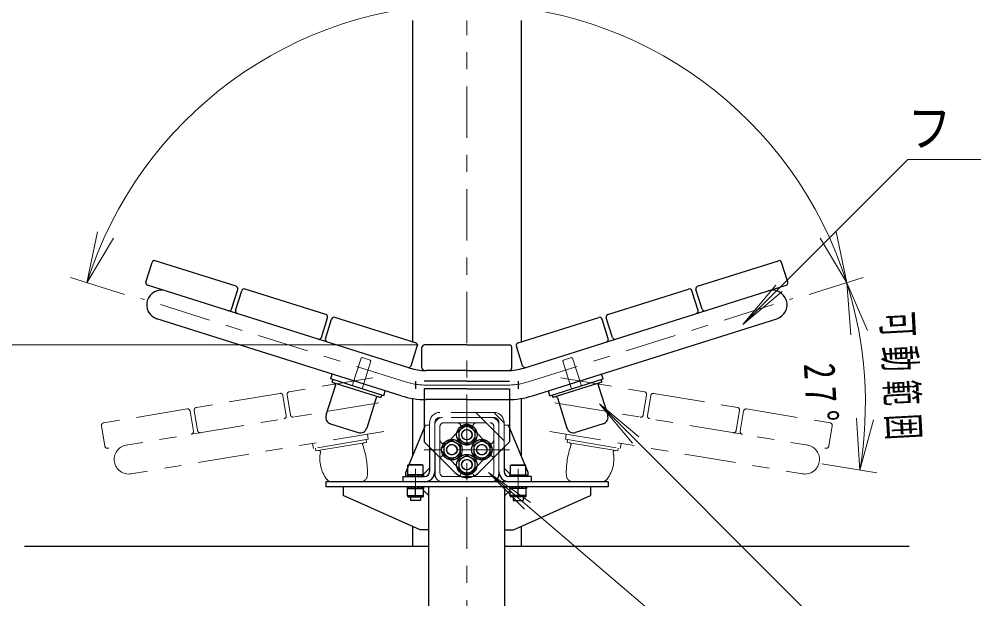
# Model space of a CAD drawing. Units: millimetres on the paper. Extents: x -365 to 0, y -5 to 257.
# Drawn here: x -320.9 to -265.1, y 93.6 to 127.5 of the extents above; entities that cross this region are included whole.
import ezdxf

# ---------------------------------------------------------------- set-up
doc = ezdxf.new("R2010")
doc.units = ezdxf.units.MM
for name, pattern in [('USER1', [4.5, 2.5, -2]), ('USER2', [6, 3, -1, 1, -1]), ('USER3', [8, 3, -1, 1, -1, 1, -1])]:
    doc.linetypes.add(name, pattern=pattern)
doc.layers.add('LY_1', color=7, linetype='Continuous', lineweight=13)
doc.styles.add('ＭＳ ゴシック', font='')
doc.styles.get('ＭＳ ゴシック').set_extended_font_data('MS Gothic')

# ---------------------------------------------------------------- blocks, each defined once
blk = doc.blocks.new('open_arrow')
at = {"color": 0, "linetype": 'Continuous', "lineweight": -2}
blk.add_lwpolyline([(7.5, 1.25), (0, 0), (7.5, -1.25)], dxfattribs=at)

msp = doc.modelspace()

# ---------------------------------------------------------------- linework, layer by layer
at = {"layer": 'LY_1', "lineweight": 25}
for p, q in [((-297.897, 127.366), (-297.897, 108.562)), ((-291.547, 127.366), (-291.547, 108.562)), ((-308.208, 111.852), (-312.929, 113.341)), ((-281.236, 111.852), (-276.516, 113.341)), ((-313.478, 112.098), (-313.117, 113.243)), ((-275.966, 112.098), (-276.327, 113.243)), ((-298.054, 107.078), (-313.38, 111.91)), ((-308.471, 110.52), (-308.11, 111.664)), ((-302.963, 110.199), (-307.684, 111.687)), ((-291.391, 107.078), (-276.064, 111.91)), ((-286.482, 110.199), (-281.761, 111.687)), ((-280.974, 110.52), (-281.334, 111.664)), ((-308.233, 110.445), (-307.872, 111.589)), ((-281.212, 110.445), (-281.573, 111.589)), ((-298.565, 105.457), (-312.842, 109.958)), ((-303.226, 108.866), (-302.865, 110.01)), ((-302.987, 108.791), (-302.626, 109.935)), ((-297.717, 108.545), (-302.438, 110.033)), ((-291.727, 108.545), (-287.006, 110.033)), ((-290.88, 105.457), (-276.602, 109.958)), ((-286.457, 108.791), (-286.818, 109.935)), ((-286.219, 108.866), (-286.58, 110.01)), ((-297.98, 107.212), (-297.619, 108.356)), ((-297.347, 107.082), (-297.347, 108.282)), ((-294.722, 108.432), (-297.197, 108.432)), ((-294.722, 108.432), (-292.247, 108.432)), ((-292.097, 107.082), (-292.097, 108.282)), ((-291.464, 107.212), (-291.825, 108.356)), ((-302.68, 106.44), (-302.59, 106.726)), ((-294.722, 106.932), (-297.107, 106.932)), ((-294.722, 106.932), (-292.338, 106.932)), ((-286.765, 106.44), (-286.855, 106.726)), ((-302.401, 106.079), (-302.954, 104.324)), ((-299.581, 105.462), (-302.68, 106.44)), ((-302.561, 106.402), (-302.609, 106.249)), ((-302.609, 106.249), (-299.748, 105.347)), ((-289.864, 105.462), (-286.765, 106.44)), ((-286.836, 106.249), (-289.697, 105.347)), ((-287.044, 106.079), (-286.491, 104.324)), ((-286.884, 106.402), (-286.836, 106.249)), ((-299.7, 105.5), (-299.748, 105.347)), ((-299.581, 105.462), (-299.49, 105.748)), ((-289.864, 105.462), (-289.954, 105.748)), ((-289.745, 105.5), (-289.697, 105.347)), ((-300.016, 105.327), (-300.57, 103.572)), ((-297.897, 105.297), (-297.897, 101.939)), ((-297.222, 105.234), (-297.222, 102.768)), ((-294.722, 105.232), (-297.107, 105.232)), ((-294.722, 105.232), (-292.338, 105.232)), ((-292.222, 105.234), (-292.222, 102.768)), ((-291.547, 105.297), (-291.547, 101.939)), ((-289.428, 105.327), (-288.875, 103.572)), ((-302.693, 103.822), (-301.071, 103.311)), ((-286.752, 103.822), (-288.373, 103.311)), ((-298.297, 100.982), (-297.147, 103.732)), ((-295.197, 103.456), (-294.722, 103.731)), ((-295.197, 103.456), (-295.197, 102.908)), ((-294.722, 103.731), (-294.247, 103.456)), ((-294.247, 103.456), (-294.247, 102.908)), ((-291.147, 100.982), (-292.297, 103.732)), ((-295.429, 100.975), (-297.222, 102.768)), ((-296.072, 102.581), (-295.597, 102.856)), ((-295.597, 102.856), (-295.122, 102.581)), ((-295.197, 102.908), (-294.722, 102.634)), ((-294.722, 102.634), (-294.247, 102.908)), ((-294.322, 102.581), (-293.847, 102.856)), ((-294.015, 100.975), (-292.222, 102.768)), ((-293.847, 102.856), (-293.372, 102.581)), ((-296.897, 102.443), (-296.897, 101.032)), ((-296.597, 102.143), (-296.597, 100.882)), ((-296.072, 102.581), (-296.072, 102.033)), ((-295.122, 102.581), (-295.122, 102.033)), ((-294.322, 102.581), (-294.322, 102.033)), ((-293.372, 102.581), (-293.372, 102.033)), ((-292.547, 102.443), (-292.547, 101.032)), ((-296.072, 102.033), (-295.597, 101.759)), ((-295.597, 101.759), (-295.122, 102.033)), ((-295.197, 101.706), (-294.722, 101.981)), ((-295.197, 101.706), (-295.197, 101.158)), ((-294.722, 101.981), (-294.247, 101.706)), ((-294.322, 102.033), (-293.847, 101.759)), ((-294.247, 101.706), (-294.247, 101.158)), ((-293.847, 101.759), (-293.372, 102.033)), ((-298.172, 101.397), (-298.112, 101.432)), ((-298.172, 100.832), (-298.172, 101.397)), ((-297.272, 101.397), (-298.172, 101.397)), ((-297.333, 101.432), (-298.112, 101.432)), ((-297.397, 100.732), (-296.897, 101.232)), ((-297.272, 101.397), (-297.333, 101.432)), ((-297.272, 100.832), (-297.272, 101.397)), ((-295.197, 101.158), (-294.722, 100.884)), ((-294.722, 100.884), (-294.247, 101.158)), ((-292.047, 100.732), (-292.547, 101.232)), ((-292.172, 101.397), (-292.112, 101.432)), ((-292.172, 100.832), (-292.172, 101.397)), ((-292.172, 101.397), (-291.272, 101.397)), ((-292.112, 101.432), (-291.333, 101.432)), ((-291.272, 101.397), (-291.333, 101.432)), ((-291.272, 100.832), (-291.272, 101.397)), ((-298.472, 100.732), (-298.472, 100.432)), ((-298.472, 100.732), (-297.197, 100.732)), ((-298.297, 100.732), (-298.297, 100.982)), ((-297.235, 100.832), (-298.21, 100.832)), ((-298.21, 100.832), (-298.21, 100.732)), ((-297.235, 100.732), (-297.235, 100.832)), ((-290.972, 100.732), (-292.247, 100.732)), ((-292.21, 100.832), (-291.235, 100.832)), ((-292.21, 100.732), (-292.21, 100.832)), ((-291.235, 100.832), (-291.235, 100.732)), ((-291.147, 100.732), (-291.147, 100.982)), ((-290.972, 100.732), (-290.972, 100.432)), ((-286.472, 100.432), (-302.972, 100.432)), ((-302.972, 100.432), (-302.972, 100.132)), ((-286.472, 100.132), (-302.972, 100.132)), ((-301.95, 100.132), (-301.95, 99.632)), ((-298.21, 100.132), (-298.21, 100.032)), ((-298.21, 100.032), (-297.235, 100.032)), ((-298.197, 99.607), (-298.197, 100.032)), ((-297.722, 99.632), (-297.722, 100.032)), ((-297.248, 99.607), (-297.248, 100.032)), ((-296.95, 99.632), (-297.248, 99.93)), ((-297.235, 100.032), (-297.235, 100.132)), ((-296.95, 76.982), (-296.95, 100.132)), ((-292.495, 76.982), (-292.495, 100.132)), ((-292.495, 99.632), (-292.197, 99.93)), ((-292.21, 100.032), (-292.21, 100.132)), ((-291.235, 100.032), (-292.21, 100.032)), ((-292.197, 99.607), (-292.197, 100.032)), ((-291.722, 99.632), (-291.722, 100.032)), ((-291.248, 99.607), (-291.248, 100.032)), ((-291.235, 100.132), (-291.235, 100.032)), ((-287.495, 100.132), (-287.495, 99.632)), ((-286.472, 100.432), (-286.472, 100.132)), ((-297.45, 97.632), (-301.95, 99.632)), ((-298.197, 99.632), (-297.248, 99.632)), ((-298.147, 99.557), (-297.298, 99.557)), ((-298.022, 99.557), (-298.022, 99.332)), ((-297.422, 99.332), (-298.022, 99.332)), ((-297.422, 99.557), (-297.422, 99.332)), ((-291.248, 99.632), (-292.197, 99.632)), ((-291.298, 99.557), (-292.147, 99.557)), ((-292.022, 99.557), (-292.022, 99.332)), ((-292.022, 99.332), (-291.422, 99.332)), ((-291.995, 97.632), (-287.495, 99.632)), ((-291.422, 99.557), (-291.422, 99.332)), ((-297.897, 97.831), (-297.897, 96.682)), ((-291.547, 97.831), (-291.547, 96.682)), ((-296.95, 97.632), (-297.45, 97.632)), ((-292.495, 97.632), (-291.995, 97.632)), ((-320.572, 96.682), (-296.95, 96.682)), ((-292.495, 96.682), (-268.872, 96.682))]:
    msp.add_line(p, q, dxfattribs=at)
at = {"layer": 'LY_1', "linetype": 'USER2'}
for p, q in [((-294.722, 66.526), (-294.722, 127.366)), ((-298.31, 106.267), (-313.779, 111.145)), ((-291.135, 106.267), (-275.666, 111.145)), ((-294.722, 106.082), (-297.107, 106.082)), ((-294.722, 106.082), (-292.338, 106.082)), ((-300.607, 102.892), (-300.58, 102.734)), ((-288.838, 102.892), (-288.864, 102.734)), ((-303.566, 102.397), (-303.539, 102.239)), ((-292.222, 102.307), (-297.222, 102.307)), ((-285.879, 102.397), (-285.906, 102.239)), ((-297.722, 101.19), (-297.722, 100.2)), ((-291.722, 101.19), (-291.722, 100.2))]:
    msp.add_line(p, q, dxfattribs=at)
at = {"layer": 'LY_1'}
for p, q in [((-268.957, 119.253), (-278.588, 109.621)), ((-268.957, 119.253), (-232.957, 119.253)), ((-314.733, 111.363), (-317.88, 112.355)), ((-274.712, 111.363), (-271.565, 112.355)), ((-274.712, 111.363), (-271.565, 112.355)), ((-278.588, 109.621), (-276.66, 111.919)), ((-278.588, 109.621), (-276.29, 111.55)), ((-297.572, 108.432), (-327.646, 108.432)), ((-286.976, 104.993), (-285.048, 102.695)), ((-286.976, 104.993), (-284.678, 103.065)), ((-271.938, 89.955), (-286.976, 104.993)), ((-293.237, 102.236), (-293.237, 102.378)), ((-296.297, 100.957), (-296.297, 101.843)), ((-293.147, 101.843), (-293.147, 100.957)), ((-273.977, 101.488), (-270.768, 100.951)), ((-298.21, 100.785), (-298.122, 100.8)), ((-298.122, 100.765), (-297.922, 100.8)), ((-298.122, 100.765), (-298.122, 100.8)), ((-297.922, 100.765), (-297.722, 100.8)), ((-297.922, 100.765), (-297.922, 100.8)), ((-297.722, 100.765), (-297.522, 100.8)), ((-297.722, 100.765), (-297.722, 100.8)), ((-297.522, 100.765), (-297.322, 100.8)), ((-297.522, 100.765), (-297.522, 100.8)), ((-297.322, 100.765), (-297.322, 100.8)), ((-297.322, 100.765), (-297.235, 100.779)), ((-296.072, 100.732), (-293.372, 100.732)), ((-293.448, 100.975), (-291.346, 98.834)), ((-293.448, 100.975), (-291.006, 99.232)), ((-271.992, 82.634), (-293.448, 100.975)), ((-292.122, 100.765), (-292.21, 100.779)), ((-291.922, 100.765), (-292.122, 100.8)), ((-292.122, 100.765), (-292.122, 100.8)), ((-291.722, 100.765), (-291.922, 100.8)), ((-291.922, 100.765), (-291.922, 100.8)), ((-291.522, 100.765), (-291.722, 100.8)), ((-291.722, 100.765), (-291.722, 100.8)), ((-291.322, 100.765), (-291.522, 100.8)), ((-291.522, 100.765), (-291.522, 100.8)), ((-291.235, 100.785), (-291.322, 100.8)), ((-291.322, 100.765), (-291.322, 100.8)), ((-298.21, 100.085), (-298.122, 100.1)), ((-298.122, 100.065), (-297.922, 100.1)), ((-298.122, 100.065), (-298.122, 100.1)), ((-297.922, 100.065), (-297.722, 100.1)), ((-297.922, 100.065), (-297.922, 100.1)), ((-297.722, 100.065), (-297.522, 100.1)), ((-297.722, 100.065), (-297.722, 100.1)), ((-297.522, 100.065), (-297.322, 100.1)), ((-297.522, 100.065), (-297.522, 100.1)), ((-297.322, 100.065), (-297.322, 100.1)), ((-297.322, 100.065), (-297.235, 100.079)), ((-292.122, 100.065), (-292.21, 100.079)), ((-291.922, 100.065), (-292.122, 100.1)), ((-292.122, 100.065), (-292.122, 100.1)), ((-291.722, 100.065), (-291.922, 100.1)), ((-291.922, 100.065), (-291.922, 100.1)), ((-291.522, 100.065), (-291.722, 100.1)), ((-291.722, 100.065), (-291.722, 100.1)), ((-291.322, 100.065), (-291.522, 100.1)), ((-291.522, 100.065), (-291.522, 100.1)), ((-291.235, 100.085), (-291.322, 100.1)), ((-291.322, 100.065), (-291.322, 100.1))]:
    msp.add_line(p, q, dxfattribs=at)
at = {"layer": 'LY_1', "linetype": 'USER1'}
for p, q in [((-300.905, 107.662), (-300.842, 107.695)), ((-300.842, 107.695), (-300.366, 107.545)), ((-288.602, 107.695), (-289.079, 107.545)), ((-288.539, 107.662), (-288.602, 107.695)), ((-300.905, 107.662), (-301.416, 106.041)), ((-300.333, 107.482), (-300.844, 105.861)), ((-300.333, 107.482), (-300.366, 107.545)), ((-289.112, 107.482), (-289.079, 107.545)), ((-289.112, 107.482), (-288.6, 105.861)), ((-288.539, 107.662), (-288.028, 106.041)), ((-293.147, 104.482), (-296.297, 104.482)), ((-294.197, 104.482), (-292.547, 102.832)), ((-293.147, 104.482), (-292.547, 103.882)), ((-296.897, 103.882), (-296.897, 102.443)), ((-296.597, 103.882), (-296.597, 102.143)), ((-293.147, 104.182), (-296.297, 104.182)), ((-296.207, 102.378), (-294.793, 103.792)), ((-296.072, 103.882), (-293.372, 103.882)), ((-294.652, 103.792), (-294.793, 103.792)), ((-294.652, 103.792), (-293.237, 102.378)), ((-292.847, 102.143), (-292.847, 103.882)), ((-292.547, 103.882), (-292.547, 102.443)), ((-297.147, 103.732), (-296.897, 103.732)), ((-296.297, 101.843), (-296.297, 103.657)), ((-293.147, 103.657), (-293.147, 101.843)), ((-292.297, 103.732), (-292.547, 103.732)), ((-296.207, 102.378), (-296.207, 102.236)), ((-296.207, 102.236), (-294.793, 100.822)), ((-294.652, 100.822), (-293.237, 102.236)), ((-292.847, 100.882), (-292.847, 102.143)), ((-294.793, 100.822), (-294.652, 100.822))]:
    msp.add_line(p, q, dxfattribs=at)
at = {"layer": 'LY_1', "linetype": 'USER3'}
for p, q in [((-300.223, 106.505), (-305.105, 105.688)), ((-289.222, 106.505), (-284.34, 105.688)), ((-305.647, 105.597), (-310.529, 104.78)), ((-305.277, 104.291), (-305.475, 105.474)), ((-305.03, 104.332), (-305.228, 105.515)), ((-284.415, 104.332), (-284.217, 105.515)), ((-284.168, 104.291), (-283.97, 105.474)), ((-283.797, 105.597), (-278.915, 104.78)), ((-299.857, 105.045), (-315.706, 102.393)), ((-289.588, 105.045), (-273.738, 102.393)), ((-311.072, 104.69), (-315.954, 103.873)), ((-310.701, 103.383), (-310.899, 104.566)), ((-310.455, 103.424), (-310.653, 104.608)), ((-278.99, 103.424), (-278.792, 104.608)), ((-278.744, 103.383), (-278.546, 104.566)), ((-278.373, 104.69), (-273.491, 103.873)), ((-315.879, 102.516), (-316.077, 103.7)), ((-299.576, 103.369), (-314.341, 100.898)), ((-289.869, 103.369), (-275.104, 100.898)), ((-273.566, 102.516), (-273.368, 103.7)), ((-303.738, 102.672), (-303.689, 102.376)), ((-300.483, 102.913), (-303.689, 102.376)), ((-300.58, 102.734), (-303.539, 102.239)), ((-300.533, 103.209), (-300.483, 102.913)), ((-288.912, 103.209), (-288.961, 102.913)), ((-288.961, 102.913), (-285.756, 102.376)), ((-288.864, 102.734), (-285.906, 102.239)), ((-285.706, 102.672), (-285.756, 102.376)), ((-300.936, 100.432), (-302.601, 100.432)), ((-288.508, 100.432), (-286.844, 100.432))]:
    msp.add_line(p, q, dxfattribs=at)
at = {"layer": 'LY_1', "linetype": 'USER1', "lineweight": 25}
for p, q in [((-294.722, 106.307), (-297.722, 106.307)), ((-297.722, 106.307), (-297.722, 105.857)), ((-294.722, 106.307), (-291.722, 106.307)), ((-291.722, 106.307), (-291.722, 105.857)), ((-294.722, 105.857), (-297.722, 105.857)), ((-297.222, 105.857), (-297.222, 105.234)), ((-294.722, 105.857), (-291.722, 105.857)), ((-292.222, 105.857), (-292.222, 105.234))]:
    msp.add_line(p, q, dxfattribs=at)
at = {"layer": 'LY_1', "lineweight": 25}
for centre, radius in [((-294.722, 103.182), 0.6), ((-294.722, 103.182), 0.305), ((-294.722, 103.182), 0.3), ((-295.597, 102.307), 0.6), ((-293.847, 102.307), 0.6), ((-295.597, 102.307), 0.305), ((-295.597, 102.307), 0.3), ((-293.847, 102.307), 0.305), ((-293.847, 102.307), 0.3), ((-294.722, 101.432), 0.6), ((-294.722, 101.432), 0.305), ((-294.722, 101.432), 0.3)]:
    msp.add_circle(centre, radius, dxfattribs=at)
at = {"layer": 'LY_1'}
for centre in [(-294.722, 103.182), (-295.597, 102.307), (-293.847, 102.307), (-294.722, 101.432)]:
    msp.add_circle(centre, 0.475, dxfattribs=at)
at = {"layer": 'LY_1', "linetype": 'USER1'}
for centre in [(-294.722, 103.182), (-295.597, 102.307), (-293.847, 102.307), (-294.722, 101.432)]:
    msp.add_circle(centre, 0.3, dxfattribs=at)
at = {"layer": 'LY_1'}
for centre, radius, start, end in [((-294.722, 105.053), 23.281, 17.5, 162.5), ((-294.916, 104.992), 23.484, 350.5, 17.5), ((-296.072, 100.957), 0.225, 180, 270), ((-293.372, 100.957), 0.225, 270, 0)]:
    msp.add_arc(centre, radius, start, end, dxfattribs=at)
at = {"layer": 'LY_1', "lineweight": 25}
for centre, radius, start, end in [((-312.974, 113.198), 0.15, 72.5, 162.5), ((-276.47, 113.198), 0.15, 17.5, 107.5), ((-313.335, 112.053), 0.15, 162.5, 252.5), ((-312.587, 110.769), 0.85, 72.5, 252.5), ((-308.253, 111.709), 0.15, 342.5, 72.5), ((-307.729, 111.544), 0.15, 72.5, 162.5), ((-281.716, 111.544), 0.15, 17.5, 107.5), ((-281.191, 111.709), 0.15, 107.5, 197.5), ((-276.858, 110.769), 0.85, 287.5, 107.5), ((-276.11, 112.053), 0.15, 287.5, 17.5), ((-308.614, 110.565), 0.15, 252.5, 342.5), ((-280.83, 110.565), 0.15, 197.5, 287.5), ((-308.09, 110.399), 0.15, 162.5, 252.5), ((-303.008, 110.055), 0.15, 342.5, 72.5), ((-302.483, 109.89), 0.15, 72.5, 162.5), ((-286.961, 109.89), 0.15, 17.5, 107.5), ((-286.437, 110.055), 0.15, 107.5, 197.5), ((-281.355, 110.399), 0.15, 287.5, 17.5), ((-303.369, 108.911), 0.15, 252.5, 342.5), ((-286.076, 108.911), 0.15, 197.5, 287.5), ((-302.844, 108.746), 0.15, 162.5, 252.5), ((-297.762, 108.402), 0.15, 342.5, 72.5), ((-297.197, 108.282), 0.15, 90, 180), ((-292.247, 108.282), 0.15, 0, 90), ((-291.682, 108.402), 0.15, 107.5, 197.5), ((-286.6, 108.746), 0.15, 287.5, 17.5), ((-298.123, 107.257), 0.15, 252.5, 342.5), ((-291.321, 107.257), 0.15, 197.5, 287.5), ((-297.107, 110.082), 3.15, 252.5, 270), ((-297.197, 107.082), 0.15, 180, 270), ((-292.338, 110.082), 3.15, 270, 287.5), ((-292.247, 107.082), 0.15, 270, 0), ((-302.496, 106.109), 0.1, 342.5, 72.5), ((-286.949, 106.109), 0.1, 107.5, 197.5), ((-299.921, 105.297), 0.1, 72.5, 162.5), ((-297.107, 110.082), 4.85, 252.5, 270), ((-292.338, 110.082), 4.85, 270, 287.5), ((-289.524, 105.297), 0.1, 17.5, 107.5), ((-302.572, 104.204), 0.4, 162.5, 252.5), ((-286.872, 104.204), 0.4, 287.5, 17.5), ((-300.951, 103.692), 0.4, 252.5, 342.5), ((-288.494, 103.692), 0.4, 197.5, 287.5), ((-297.197, 101.032), 0.3, 270, 0), ((-297.197, 101.032), 0.6, 270, 0), ((-292.247, 101.032), 0.6, 180, 270), ((-292.247, 101.032), 0.3, 180, 270), ((-296.147, 100.882), 0.45, 180, 270), ((-294.722, 101.682), 1, 225, 270), ((-294.722, 101.682), 1, 270, 315), ((-293.297, 100.882), 0.45, 270, 0), ((-298.147, 99.607), 0.05, 180, 270), ((-297.298, 99.607), 0.05, 270, 0), ((-292.147, 99.607), 0.05, 180, 270), ((-291.298, 99.607), 0.05, 270, 0)]:
    msp.add_arc(centre, radius, start, end, dxfattribs=at)
at = {"layer": 'LY_1', "linetype": 'USER2'}
for centre, radius, start, end in [((-297.107, 110.082), 4, 252.5, 270), ((-292.338, 110.082), 4, 270, 287.5), ((-300.712, 102.611), 0.1, 99.5, 199.0961), ((-288.733, 102.611), 0.1, 340.9039, 80.5), ((-303.375, 102.165), 0.1, 348.9951, 99.5), ((-286.07, 102.165), 0.1, 80.5, 191.0049)]:
    msp.add_arc(centre, radius, start, end, dxfattribs=at)
at = {"layer": 'LY_1', "linetype": 'USER3'}
for centre, radius, start, end in [((-305.623, 105.449), 0.15, 9.5, 99.5), ((-305.08, 105.54), 0.15, 99.5, 189.5), ((-284.365, 105.54), 0.15, 350.5, 80.5), ((-283.822, 105.449), 0.15, 80.5, 170.5), ((-311.047, 104.542), 0.15, 9.5, 99.5), ((-310.505, 104.632), 0.15, 99.5, 189.5), ((-278.94, 104.632), 0.15, 350.5, 80.5), ((-278.398, 104.542), 0.15, 80.5, 170.5), ((-315.929, 103.725), 0.15, 99.5, 189.5), ((-305.424, 104.266), 0.15, 279.5, 9.5), ((-304.882, 104.357), 0.15, 189.5, 279.5), ((-284.563, 104.357), 0.15, 260.5, 350.5), ((-284.02, 104.266), 0.15, 170.5, 260.5), ((-273.515, 103.725), 0.15, 350.5, 80.5), ((-310.849, 103.358), 0.15, 279.5, 9.5), ((-310.307, 103.449), 0.15, 189.5, 279.5), ((-279.138, 103.449), 0.15, 260.5, 350.5), ((-278.596, 103.358), 0.15, 170.5, 260.5), ((-315.731, 102.541), 0.15, 189.5, 279.5), ((-314.481, 101.736), 0.85, 99.5, 279.5), ((-301.345, 101.771), 1.967, 168.9951, 216.7842), ((-305.47, 100.963), 4.936, 358.341, 19.0961), ((-283.974, 100.963), 4.936, 160.9039, 181.659), ((-288.099, 101.771), 1.967, 323.2158, 11.0049), ((-274.963, 101.736), 0.85, 260.5, 80.5), ((-273.714, 102.541), 0.15, 260.5, 350.5), ((-302.601, 100.832), 0.4, 216.7842, 270), ((-300.936, 100.832), 0.4, 270, 358.341), ((-288.508, 100.832), 0.4, 181.659, 270), ((-286.844, 100.832), 0.4, 270, 323.2158)]:
    msp.add_arc(centre, radius, start, end, dxfattribs=at)
at = {"layer": 'LY_1', "linetype": 'USER1'}
for centre, radius, start, end in [((-296.297, 103.882), 0.6, 90, 180), ((-293.147, 103.882), 0.6, 0, 90), ((-296.147, 103.732), 0.45, 90, 180), ((-296.297, 103.882), 0.3, 90, 180), ((-296.072, 103.657), 0.225, 90, 180), ((-295.307, 103.632), 0.25, 315, 90), ((-294.138, 103.632), 0.25, 90, 225), ((-293.372, 103.657), 0.225, 0, 90), ((-293.297, 103.732), 0.45, 0, 90), ((-293.147, 103.882), 0.3, 0, 90), ((-296.047, 102.891), 0.25, 180, 315), ((-293.397, 102.891), 0.25, 225, 0), ((-296.047, 101.723), 0.25, 45, 180), ((-293.397, 101.723), 0.25, 0, 135), ((-295.307, 100.982), 0.25, 270, 45), ((-294.138, 100.982), 0.25, 135, 270)]:
    msp.add_arc(centre, radius, start, end, dxfattribs=at)

# ---------------------------------------------------------------- block references
at = {"layer": 'LY_1', "xscale": 0.4, "yscale": 0.4}
for p, rotation in [((-316.926, 112.054), 68.8), ((-272.519, 112.054), 111.2), ((-272.519, 112.054), 283.8), ((-271.754, 101.116), 84.2)]:
    msp.add_blockref('open_arrow', p, dxfattribs=dict(at, rotation=rotation))

# ---------------------------------------------------------------- texts
at = {"layer": 'LY_1', "insert": (-268.957, 119.403), "char_height": 2.199, "attachment_point": 7, "style": 'ＭＳ ゴシック'}
msp.add_mtext('\\T1.5;\\W0.85;フレーム：φ34×3.2', dxfattribs=at)
at = {"layer": 'LY_1', "char_height": 1.833, "attachment_point": 7, "rotation": 273.103, "style": 'ＭＳ ゴシック'}
for s, insert in [('\\T1.33;\\W0.6;可動範囲', (-270.684, 110.312)), ('\\T1.47;\\W0.75;\u300027°', (-275.178, 110.068))]:
    msp.add_mtext(s, dxfattribs=dict(at, insert=insert))

doc.saveas('drawing.dxf')
